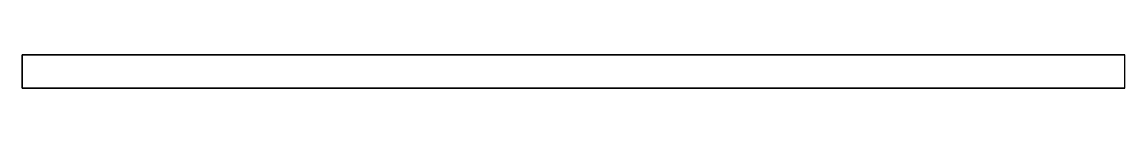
# Model space of a CAD drawing. Extents: x 0 to 263, y -8 to 0.
import ezdxf

# ---------------------------------------------------------------- set-up
doc = ezdxf.new("R2010")
doc.units = 0
doc.layers.get('0').update_dxf_attribs({"linetype": 'CONTINUOUS'})

msp = doc.modelspace()

# ---------------------------------------------------------------- linework, layer by layer
at = {"linetype": 'CONTINUOUS'}
for p, q in [((0, -8), (0, 0)), ((0, 0), (262.92, 0)), ((262.92, 0), (0, 0)), ((0, 0), (0, -8)), ((262.92, -8), (262.92, 0)), ((262.92, -8), (262.92, 0)), ((262.92, -8), (0, -8)), ((0, -8), (262.92, -8))]:
    msp.add_line(p, q, dxfattribs=at)

doc.saveas('drawing.dxf')
